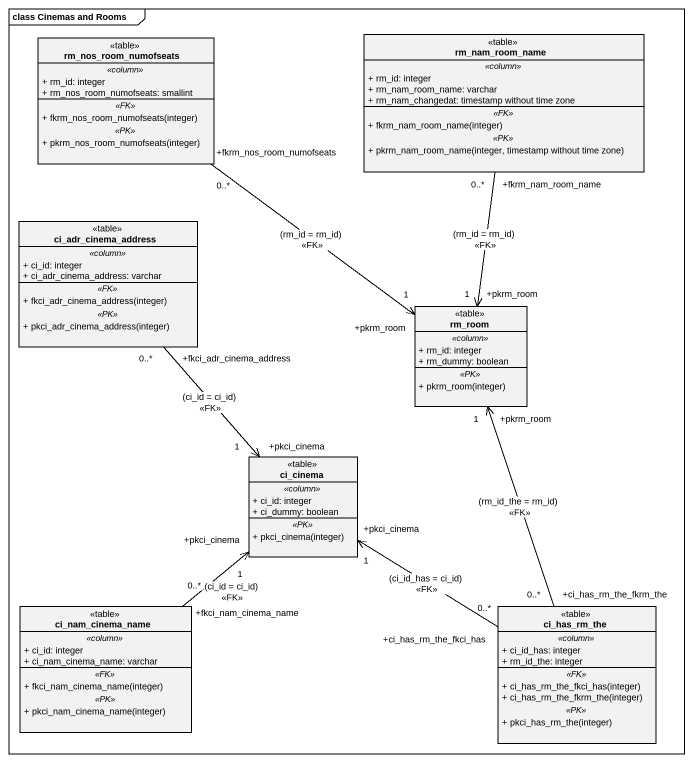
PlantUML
@startuml
mainframe class Cinemas and Rooms
hide circle
hide empty members
skinparam classAttributeIconSize 0
class rm_nos_room_numofseats <<table>> {
  .. <<column>> ..
  + rm_id: integer
  + rm_nos_room_numofseats: smallint
  .. <<FK>> ..
  + fkrm_nos_room_numofseats(integer)
  .. <<PK>> ..
  + pkrm_nos_room_numofseats(integer)
}
class rm_nam_room_name <<table>> {
  .. <<column>> ..
  + rm_id: integer
  + rm_nam_room_name: varchar
  + rm_nam_changedat: timestamp without time zone
  .. <<FK>> ..
  + fkrm_nam_room_name(integer)
  .. <<PK>> ..
  + pkrm_nam_room_name(integer, timestamp without time zone)
}
class ci_adr_cinema_address <<table>> {
  .. <<column>> ..
  + ci_id: integer
  + ci_adr_cinema_address: varchar
  .. <<FK>> ..
  + fkci_adr_cinema_address(integer)
  .. <<PK>> ..
  + pkci_adr_cinema_address(integer)
}
class rm_room <<table>> {
  .. <<column>> ..
  + rm_id: integer
  + rm_dummy: boolean
  .. <<PK>> ..
  + pkrm_room(integer)
}
class ci_cinema <<table>> {
  .. <<column>> ..
  + ci_id: integer
  + ci_dummy: boolean
  .. <<PK>> ..
  + pkci_cinema(integer)
}
class ci_nam_cinema_name <<table>> {
  .. <<column>> ..
  + ci_id: integer
  + ci_nam_cinema_name: varchar
  .. <<FK>> ..
  + fkci_nam_cinema_name(integer)
  .. <<PK>> ..
  + pkci_nam_cinema_name(integer)
}
class ci_has_rm_the <<table>> {
  .. <<column>> ..
  + ci_id_has: integer
  + rm_id_the: integer
  .. <<FK>> ..
  + ci_has_rm_the_fkci_has(integer)
  + ci_has_rm_the_fkrm_the(integer)
  .. <<PK>> ..
  + pkci_has_rm_the(integer)
}
rm_nos_room_numofseats "+fkrm_nos_room_numofseats\n0..*" --> "+pkrm_room\n1" rm_room : (rm_id = rm_id)\n<<FK>>
rm_nam_room_name "+fkrm_nam_room_name\n0..*" --> "+pkrm_room\n1" rm_room : (rm_id = rm_id)\n<<FK>>
ci_adr_cinema_address "+fkci_adr_cinema_address\n0..*" --> "+pkci_cinema\n1" ci_cinema : (ci_id = ci_id)\n<<FK>>
ci_nam_cinema_name "+fkci_nam_cinema_name\n0..*" -up-> "+pkci_cinema\n1" ci_cinema : (ci_id = ci_id)\n<<FK>>
ci_has_rm_the "+ci_has_rm_the_fkrm_the\n0..*" -up-> "+pkrm_room\n1" rm_room : (rm_id_the = rm_id)\n<<FK>>
ci_has_rm_the "+ci_has_rm_the_fkci_has\n0..*" -up-> "+pkci_cinema\n1" ci_cinema : (ci_id_has = ci_id)\n<<FK>>
@enduml
